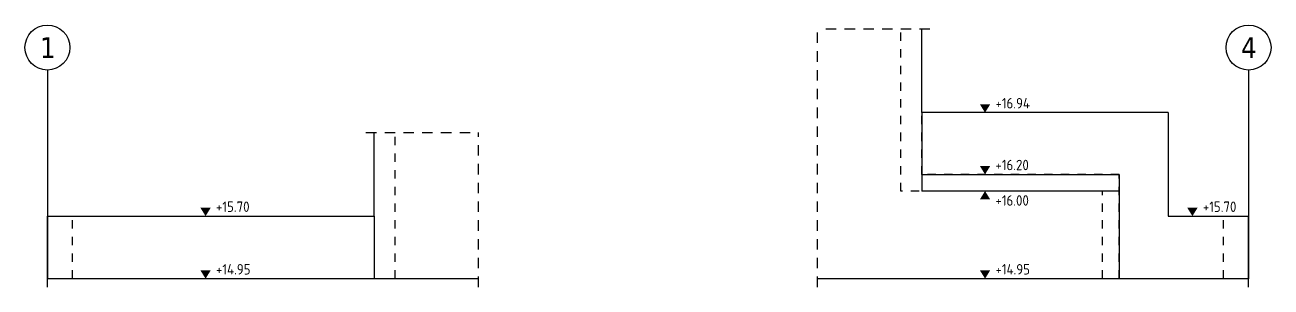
# Model space of a CAD drawing. Extents: x -67 to 77, y -7 to 90.
# Drawn here: x -30.59 to -15.63, y 35.92 to 39.07 of the extents above; entities that cross this region are included whole.
import ezdxf

# ---------------------------------------------------------------- set-up
doc = ezdxf.new("R2010")
doc.units = 0
doc.header["$LTSCALE"] = 0.5
for name, pattern in [('AUSGEZOGEN', [1000.01, 1000, 0.01]), ('DOT', [0.175, 0.05, -0.125]), ('HIDDEN', [0.375, 0.25, -0.125]), ('PUNKT', [0.175, 0.05, -0.125])]:
    doc.linetypes.add(name, pattern=pattern)
for name, color, linetype in [('ACHSEN', 7, 'Continuous'), ('AFU', 7, 'Continuous'), ('BETON', 7, 'Continuous'), ('DRUEBER', 7, 'Continuous'), ('HILFE', 7, 'Continuous'), ('koten', 7, 'Continuous'), ('SFP_Achsen', 7, 'Continuous')]:
    doc.layers.add(name, color=color, linetype=linetype)
doc.styles.add('helv', font='tahoma.ttf')
doc.styles.add('txt', font='isocp.shx')
doc.linetypes.add('AFU_50L', pattern='A,0.75,["/",Standard,S=0.2,R=0,X=-0.01,Y=-0.1],0.07,["/",Standard,S=0.2,R=0,X=-0.01,Y=-0.1],0.75', length=1.57)
doc.linetypes.add('AFU_50M', pattern='A,0.45,["/",Standard,S=0.2,R=0,X=-0.01,Y=-0.1],0.07,["/",Standard,S=0.2,R=0,X=-0.01,Y=-0.1],0.45', length=0.97)

# ---------------------------------------------------------------- blocks, each defined once
blk = doc.blocks.new('okrd_o')
at = {"layer": 'koten', "color": 7, "linetype": 'Continuous'}
blk.add_solid([(-0.125, 0.202), (0.125, 0.202), (0, 0)], dxfattribs=at)
at = {"layer": 'koten', "style": 'txt'}
blk.add_attdef('OKRD', (0.25, 0.1), '', height=0.25, dxfattribs=at)
blk = doc.blocks.new('okrd_u')
at = {"layer": 'koten', "color": 7, "linetype": 'Continuous'}
blk.add_solid([(-0.125, -0.202), (0.125, -0.202), (0, 0)], dxfattribs=at)
at = {"layer": 'koten', "style": 'txt'}
blk.add_attdef('OKRD', (0.25, -0.35), '', height=0.25, dxfattribs=at)

msp = doc.modelspace()

# ---------------------------------------------------------------- linework, layer by layer
at = {"layer": 'ACHSEN', "color": 140, "linetype": 'AUSGEZOGEN'}
for p, q in [((-30.322, 38.525), (-30.322, 36.025)), ((-15.9, 38.525), (-15.9, 36.025))]:
    msp.add_line(p, q, dxfattribs=at)
at = {"layer": 'AFU', "color": 8, "linetype": 'AFU_50M'}
for p, q in [((-19.825, 38.015), (-19.825, 37.075)), ((-26.397, 36.775), (-26.397, 36.025))]:
    msp.add_line(p, q, dxfattribs=at)
at = {"layer": 'AFU', "color": 8, "linetype": 'AFU_50L'}
for p, q in [((-19.825, 37.275), (-17.455, 37.275)), ((-17.455, 37.275), (-17.455, 36.025)), ((-17.455, 37.075), (-19.825, 37.075)), ((-25.147, 36.025), (-30.322, 36.025)), ((-15.9, 36.025), (-21.075, 36.025))]:
    msp.add_line(p, q, dxfattribs=at)
at = {"layer": 'BETON', "color": 6, "linetype": 'AUSGEZOGEN'}
for p, q in [((-19.825, 38.015), (-19.825, 39.015)), ((-16.865, 38.015), (-19.825, 38.015)), ((-16.865, 38.015), (-16.865, 36.775)), ((-26.397, 36.775), (-26.397, 37.775)), ((-30.322, 35.925), (-30.322, 36.775)), ((-30.322, 36.775), (-26.397, 36.775)), ((-16.865, 36.775), (-15.9, 36.775)), ((-15.9, 35.925), (-15.9, 36.775))]:
    msp.add_line(p, q, dxfattribs=at)
at = {"layer": 'DRUEBER', "color": 7, "linetype": 'PUNKT'}
for p, q in [((-20.075, 37.075), (-20.075, 39.015)), ((-19.825, 37.275), (-19.825, 38.015)), ((-26.147, 36.025), (-26.147, 37.775)), ((-17.455, 37.275), (-19.825, 37.275)), ((-17.455, 36.025), (-17.455, 37.275)), ((-17.655, 37.075), (-20.075, 37.075)), ((-17.655, 36.025), (-17.655, 37.075)), ((-30.022, 36.025), (-30.022, 36.775)), ((-16.2, 36.025), (-16.2, 36.775))]:
    msp.add_line(p, q, dxfattribs=at)
at = {"layer": 'DRUEBER', "color": 7, "linetype": 'DOT'}
msp.add_line((-26.397, 36.775), (-26.397, 36.025), dxfattribs=at)
at = {"layer": 'HILFE', "color": 102, "linetype": 'HIDDEN'}
for p, q in [((-19.725, 39.015), (-21.075, 39.015)), ((-21.075, 35.925), (-21.075, 39.015)), ((-26.497, 37.775), (-25.147, 37.775)), ((-25.147, 35.925), (-25.147, 37.775))]:
    msp.add_line(p, q, dxfattribs=at)
at = {"layer": 'SFP_Achsen', "color": 7, "linetype": 'AUSGEZOGEN'}
for centre in [(-30.322, 38.795), (-15.9, 38.795)]:
    msp.add_circle(centre, 0.27, dxfattribs=at)

# ---------------------------------------------------------------- block references
at = {"layer": 'koten', "color": 7, "linetype": 'AUSGEZOGEN', "xscale": 0.5, "yscale": 0.5, "zscale": 0.5}
for p, values in [((-19.064, 38.015), {'OKRD': '+16.94'}), ((-19.064, 37.275), {'OKRD': '+16.20'}), ((-28.423, 36.775), {'OKRD': '+15.70'}), ((-16.574, 36.775), {'OKRD': '+15.70'}), ((-28.423, 36.025), {'OKRD': '+14.95'}), ((-19.064, 36.025), {'OKRD': '+14.95'})]:
    msp.add_blockref('okrd_o', p, dxfattribs=at).add_auto_attribs(values)
at = {"layer": 'koten', "color": 7, "linetype": 'HIDDEN', "xscale": 0.5, "yscale": 0.5, "zscale": 0.5}
msp.add_blockref('okrd_u', (-19.064, 37.075), dxfattribs=at).add_auto_attribs({'OKRD': '+16.00'})

# ---------------------------------------------------------------- texts
at = {"layer": 'SFP_Achsen', "color": 6, "linetype": 'AUSGEZOGEN', "style": 'helv'}
for s, p in [('1', (-30.412, 38.669)), ('4', (-15.991, 38.669))]:
    msp.add_text(s, height=0.25, dxfattribs=at).set_placement(p)

doc.saveas('drawing.dxf')
